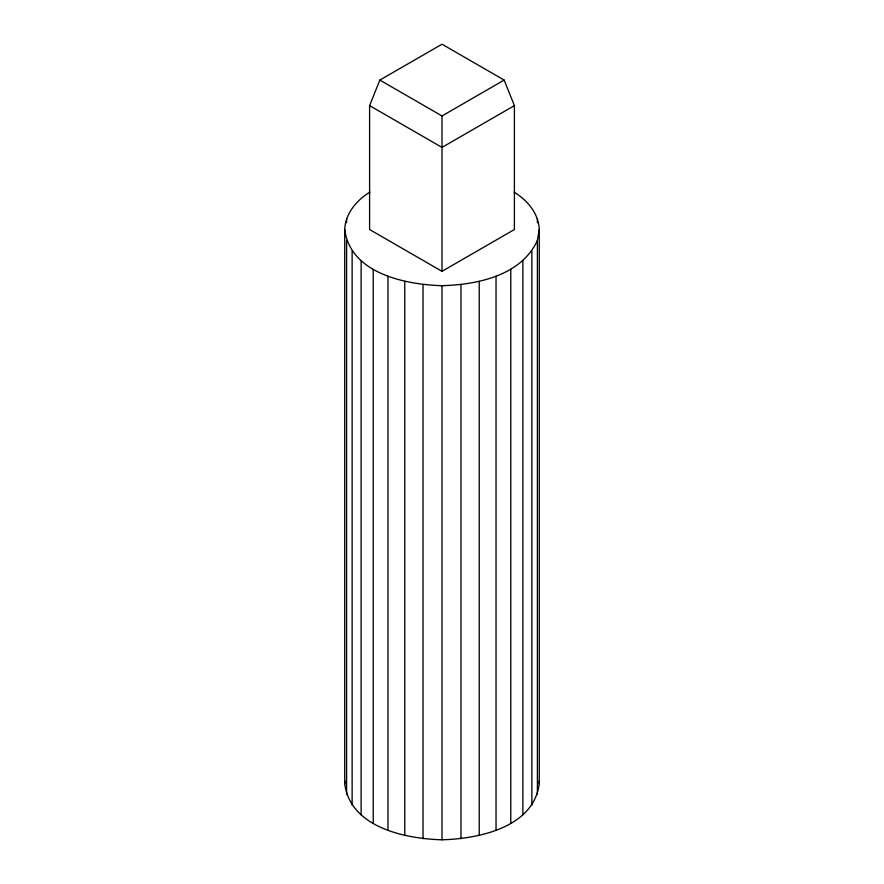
<?xml version="1.0" encoding="UTF-8"?>
<svg xmlns="http://www.w3.org/2000/svg" width="884" height="884" viewBox="0 0 884 884"><rect width="100%" height="100%" fill="white"/><g stroke="black" fill="none" stroke-linecap="round" stroke-linejoin="round"><path stroke-width="1.33" d="M514.079 192.137C527.35 200.149 538.621 213.442 539.273 229.52L539.273 783.644C533.649 827.59 478.587 838.739 442 839.8C405.413 838.739 350.351 827.59 344.727 783.644L344.727 229.52C345.379 213.442 356.65 200.149 369.921 192.137M344.727 783.644L345.147 781.213M537.395 794.594L537.395 240.481L539.273 229.52M369.6 105.616L379.855 80.079L442 44.2L504.145 80.079L514.4 105.616L514.4 229.52L442 271.322L369.6 229.52L369.6 105.616L442 147.407L514.4 105.616M344.727 229.52C350.351 273.465 405.413 284.615 442 285.676C477.238 284.725 521.096 275.697 537.395 240.481M379.855 80.079L442 115.959L504.145 80.079M538.853 781.213L539.273 783.644M537.395 218.569L537.395 222.702M531.87 251.012L531.87 805.136M522.875 260.725L522.875 814.838M510.775 269.233L510.775 823.347M496.034 276.217L496.034 830.341M479.227 281.399L479.227 835.524M460.973 284.604L460.973 838.717M442 115.959L442 271.322M442 285.676L442 839.8M423.027 284.604L423.027 838.717M404.773 281.399L404.773 835.524M387.966 276.217L387.966 830.341M373.225 269.233L373.225 823.347M361.125 260.725L361.125 814.838M352.13 251.012L352.13 805.136M346.605 218.569L346.605 222.702M346.605 240.481L346.605 794.594"/></g></svg>
